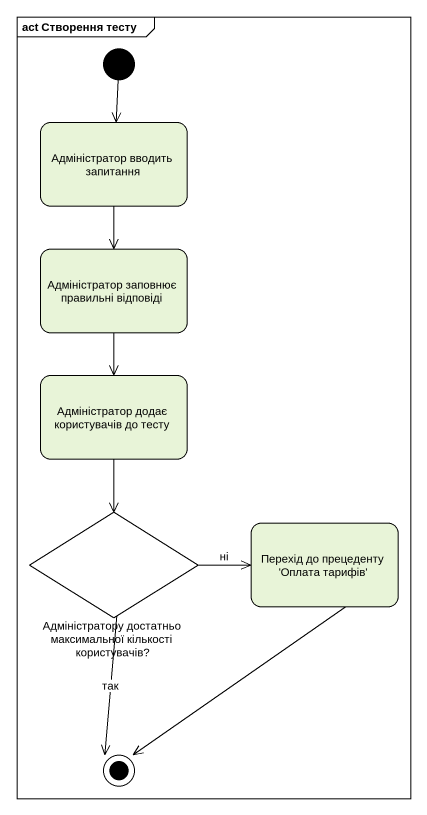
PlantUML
@startuml
mainframe act Створення тесту
hide empty description
state "Адміністратор вводить запитання" as Адміністратор_вводить
state "Адміністратор заповнює правильні відповіді" as Адміністратор_заповнює
state "Адміністратор додає користувачів до тесту" as Адміністратор_додає
state "Адміністратору достатньо максимальної кількості користувачів?" as Адміністратору_достатньо <<choice>>
state "Перехід до прецеденту 'Оплата тарифів'" as Перехід_до_прецеденту
[*] --> Адміністратор_вводить
Адміністратор_вводить --> Адміністратор_заповнює
Адміністратор_заповнює --> Адміністратор_додає
Адміністратор_додає --> Адміністратору_достатньо
Адміністратору_достатньо -right-> Перехід_до_прецеденту : ні
Адміністратору_достатньо --> [*] : так
Перехід_до_прецеденту --> [*]
@enduml
